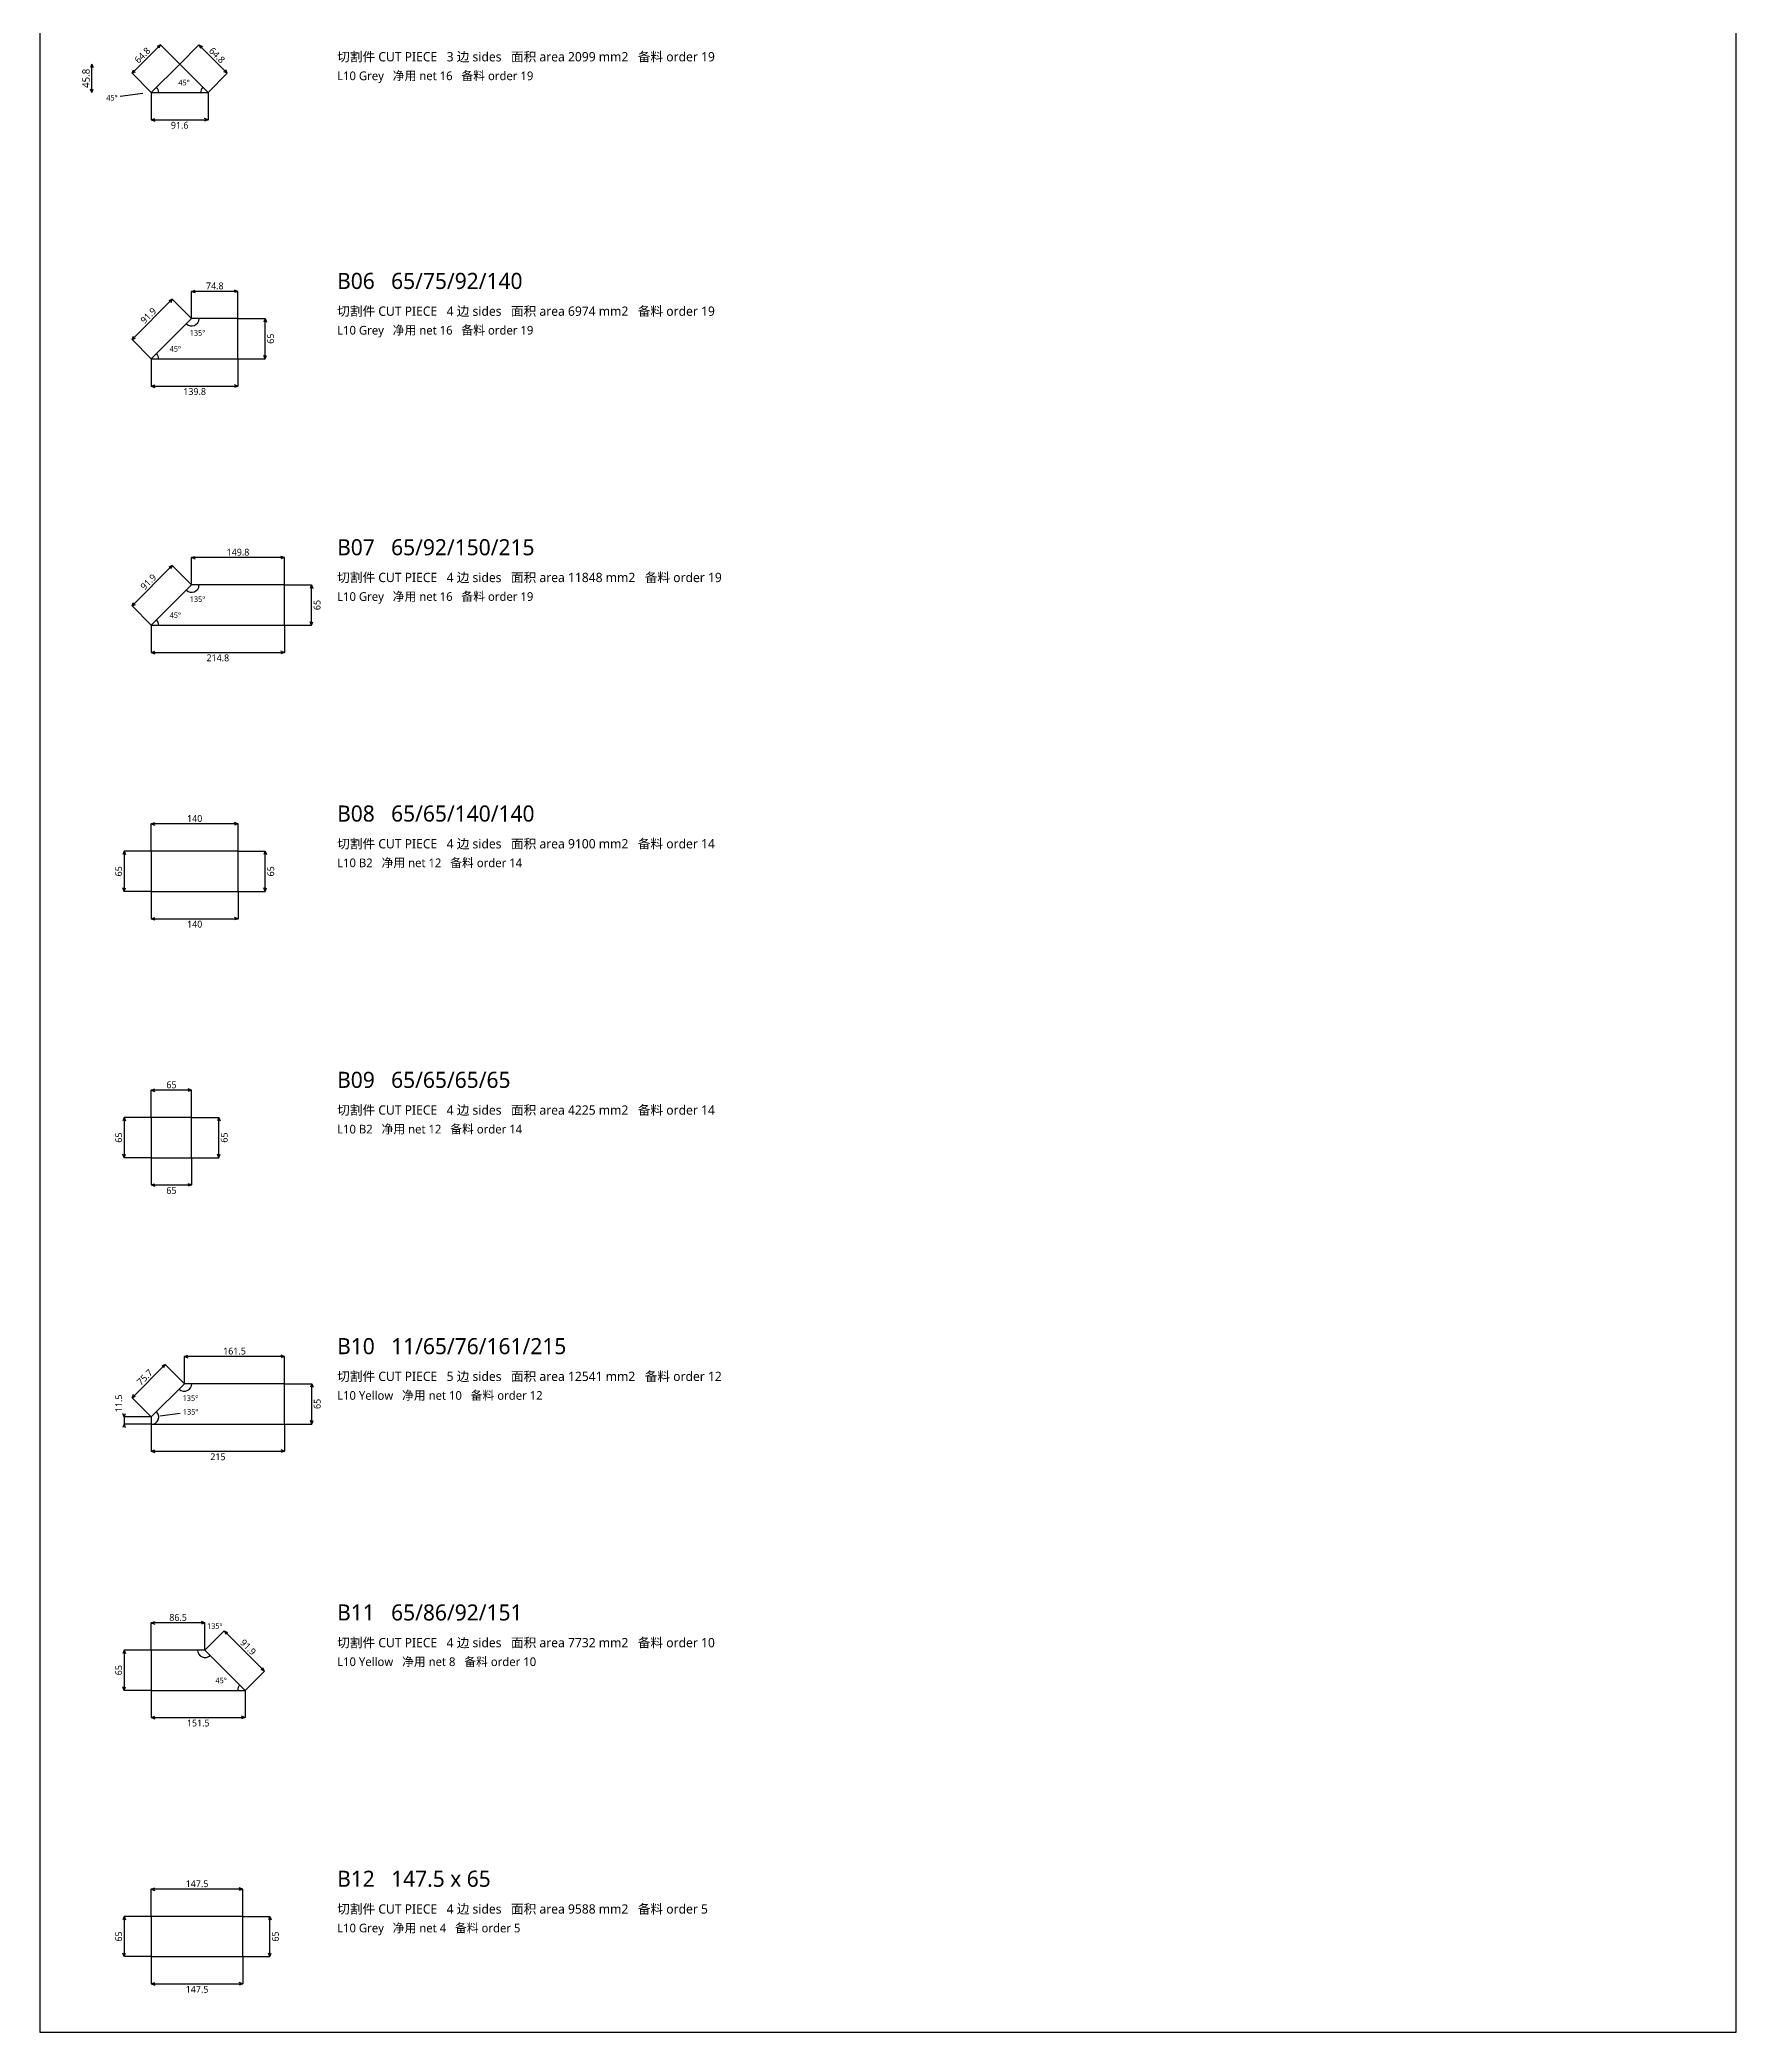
# Model space of a CAD drawing. Header units: millimetres. Extents: x -60 to 2679, y -6229 to 113.
# Drawn here: x -60 to 2679, y -6229 to -3012 of the extents above; entities that cross this region are included whole.
import ezdxf
from ezdxf.enums import TextEntityAlignment as Align

# ---------------------------------------------------------------- set-up
doc = ezdxf.new("R2010")
doc.units = ezdxf.units.MM
for name, color, linetype, true_color in [('B05_CUT', 7, 'Continuous', 0x4f7fb5), ('B06_CUT', 7, 'Continuous', 0xe08a3c), ('B07_CUT', 7, 'Continuous', 0x5fa864), ('B08_CUT', 7, 'Continuous', 0x4f7fb5), ('B09_CUT', 7, 'Continuous', 0xe08a3c), ('B10_CUT', 7, 'Continuous', 0x5fa864), ('B11_CUT', 7, 'Continuous', 0xc0504d), ('B12_CUT', 7, 'Continuous', 0xc0504d)]:
    doc.layers.add(name, color=color, linetype=linetype, true_color=true_color)
for name, color, linetype in [('BORDER', 7, 'Continuous'), ('DIM', 8, 'Continuous'), ('TITLE', 7, 'Continuous'), ('TXT', 7, 'Continuous')]:
    doc.layers.add(name, color=color, linetype=linetype)
doc.styles.add('CN', font='msyh.ttc')

msp = doc.modelspace()

# ---------------------------------------------------------------- linework, layer by layer
at = {"layer": 'B05_CUT'}
msp.add_lwpolyline([(211.6, -3097), (165.8, -3051.2), (120, -3097)], close=True, dxfattribs=at)
at = {"layer": 'B06_CUT'}
msp.add_lwpolyline([(185, -3462), (120, -3527), (259.8, -3527), (259.8, -3462)], close=True, dxfattribs=at)
at = {"layer": 'B07_CUT'}
msp.add_lwpolyline([(185, -3892), (120, -3957), (334.8, -3957), (334.8, -3892)], close=True, dxfattribs=at)
at = {"layer": 'B08_CUT'}
msp.add_lwpolyline([(260, -4387), (260, -4322), (120, -4322), (120, -4387)], close=True, dxfattribs=at)
at = {"layer": 'B09_CUT'}
msp.add_lwpolyline([(185, -4817), (185, -4752), (120, -4752), (120, -4817)], close=True, dxfattribs=at)
at = {"layer": 'B10_CUT'}
msp.add_lwpolyline([(335, -5182), (173.5, -5182), (120, -5235.5), (120, -5247), (335, -5247)], close=True, dxfattribs=at)
at = {"layer": 'B11_CUT'}
msp.add_lwpolyline([(271.5, -5677), (206.5, -5612), (120, -5612), (120, -5677)], close=True, dxfattribs=at)
at = {"layer": 'B12_CUT'}
msp.add_lwpolyline([(267.5, -6107), (267.5, -6042), (120, -6042), (120, -6107)], close=True, dxfattribs=at)
at = {"layer": 'BORDER'}
msp.add_lwpolyline([(-60, -6228.9), (2678.9, -6228.9), (2678.9, 113.1), (-60, 113.1)], close=True, dxfattribs=at)
at = {"layer": 'DIM'}
for p, q in [((134.7, -3020.1), (88.9, -3065.9)), ((134.7, -3020.1), (129.3, -3022.6)), ((134.7, -3020.1), (132.2, -3025.5)), ((165.8, -3051.2), (134.7, -3020.1)), ((165.8, -3051.2), (196.9, -3020.1)), ((242.7, -3065.9), (196.9, -3020.1)), ((196.9, -3020.1), (202.4, -3022.6)), ((196.9, -3020.1), (199.5, -3025.5)), ((24, -3051.2), (21.9, -3056.8)), ((24, -3051.2), (24, -3051.2)), ((24, -3097), (24, -3051.2)), ((24, -3051.2), (26.1, -3056.8)), ((88.9, -3065.9), (91.4, -3060.5)), ((88.9, -3065.9), (94.3, -3063.4)), ((120, -3097), (88.9, -3065.9)), ((211.6, -3097), (242.7, -3065.9)), ((242.7, -3065.9), (237.3, -3063.4)), ((242.7, -3065.9), (240.2, -3060.4)), ((24, -3097), (21.9, -3091.4)), ((24, -3097), (26.1, -3091.4)), ((24, -3097), (24, -3097)), ((106.1, -3098.8), (69.8, -3103.6)), ((120, -3097), (120, -3141)), ((211.6, -3097), (211.6, -3141)), ((120, -3141), (125.6, -3138.9)), ((120, -3141), (211.6, -3141)), ((120, -3141), (125.6, -3143.1)), ((211.6, -3141), (206, -3138.9)), ((211.6, -3141), (206, -3143.1)), ((153.9, -3430.9), (88.9, -3495.9)), ((153.9, -3430.9), (148.4, -3433.4)), ((153.9, -3430.9), (151.3, -3436.3)), ((185, -3462), (153.9, -3430.9)), ((185, -3418), (190.6, -3416)), ((185, -3462), (185, -3418)), ((259.8, -3418), (185, -3418)), ((185, -3418), (190.6, -3420.1)), ((259.8, -3418), (254.2, -3416)), ((259.8, -3418), (254.2, -3420.1)), ((259.8, -3462), (259.8, -3418)), ((259.8, -3462), (303.8, -3462)), ((303.8, -3462), (301.7, -3467.6)), ((303.8, -3527), (303.8, -3462)), ((303.8, -3462), (305.8, -3467.6)), ((88.9, -3495.9), (91.4, -3490.4)), ((88.9, -3495.9), (94.3, -3493.4)), ((120, -3527), (88.9, -3495.9)), ((120, -3527), (120, -3571)), ((259.8, -3527), (259.8, -3571)), ((259.8, -3527), (303.8, -3527)), ((303.8, -3527), (301.7, -3521.4)), ((303.8, -3527), (305.8, -3521.4)), ((120, -3571), (125.6, -3568.9)), ((259.8, -3571), (254.2, -3568.9)), ((120, -3571), (259.8, -3571)), ((120, -3571), (125.6, -3573.1)), ((259.8, -3571), (254.2, -3573.1)), ((185, -3848), (190.6, -3846)), ((185, -3892), (185, -3848)), ((334.8, -3848), (185, -3848)), ((185, -3848), (190.6, -3850.1)), ((334.8, -3848), (329.2, -3846)), ((334.8, -3848), (329.2, -3850.1)), ((334.8, -3892), (334.8, -3848)), ((153.9, -3860.9), (88.9, -3925.9)), ((153.9, -3860.9), (148.4, -3863.4)), ((153.9, -3860.9), (151.3, -3866.3)), ((185, -3892), (153.9, -3860.9)), ((334.8, -3892), (378.8, -3892)), ((378.8, -3892), (376.7, -3897.6)), ((378.8, -3957), (378.8, -3892)), ((378.8, -3892), (380.8, -3897.6)), ((88.9, -3925.9), (91.4, -3920.4)), ((88.9, -3925.9), (94.3, -3923.4)), ((120, -3957), (88.9, -3925.9)), ((378.8, -3957), (376.7, -3951.4)), ((378.8, -3957), (380.8, -3951.4)), ((120, -3957), (120, -4001)), ((334.8, -3957), (334.8, -4001)), ((334.8, -3957), (378.8, -3957)), ((120, -4001), (125.6, -3998.9)), ((120, -4001), (334.8, -4001)), ((120, -4001), (125.6, -4003.1)), ((334.8, -4001), (329.2, -3998.9)), ((334.8, -4001), (329.2, -4003.1)), ((120, -4278), (125.6, -4275.9)), ((120, -4322), (120, -4278)), ((260, -4278), (120, -4278)), ((120, -4278), (125.6, -4280.1)), ((260, -4278), (254.4, -4275.9)), ((260, -4278), (254.4, -4280.1)), ((260, -4322), (260, -4278)), ((76, -4322), (73.9, -4327.6)), ((120, -4322), (76, -4322)), ((76, -4322), (76, -4387)), ((76, -4322), (78.1, -4327.6)), ((260, -4322), (304, -4322)), ((304, -4322), (301.9, -4327.6)), ((304, -4387), (304, -4322)), ((304, -4322), (306.1, -4327.6)), ((76, -4387), (73.9, -4381.4)), ((76, -4387), (78.1, -4381.4)), ((120, -4387), (76, -4387)), ((120, -4387), (120, -4431)), ((260, -4387), (260, -4431)), ((260, -4387), (304, -4387)), ((304, -4387), (301.9, -4381.4)), ((304, -4387), (306.1, -4381.4)), ((120, -4431), (125.6, -4428.9)), ((120, -4431), (260, -4431)), ((120, -4431), (125.6, -4433.1)), ((260, -4431), (254.4, -4428.9)), ((260, -4431), (254.4, -4433.1)), ((120, -4708), (125.6, -4705.9)), ((120, -4752), (120, -4708)), ((185, -4708), (120, -4708)), ((120, -4708), (125.6, -4710.1)), ((185, -4708), (179.4, -4705.9)), ((185, -4708), (179.4, -4710.1)), ((185, -4752), (185, -4708)), ((76, -4752), (73.9, -4757.6)), ((120, -4752), (76, -4752)), ((76, -4752), (76, -4817)), ((76, -4752), (78.1, -4757.6)), ((185, -4752), (229, -4752)), ((229, -4752), (226.9, -4757.6)), ((229, -4817), (229, -4752)), ((229, -4752), (231.1, -4757.6)), ((76, -4817), (73.9, -4811.4)), ((76, -4817), (78.1, -4811.4)), ((120, -4817), (76, -4817)), ((120, -4817), (120, -4861)), ((185, -4817), (185, -4861)), ((185, -4817), (229, -4817)), ((229, -4817), (226.9, -4811.4)), ((229, -4817), (231.1, -4811.4)), ((120, -4861), (125.6, -4858.9)), ((120, -4861), (185, -4861)), ((120, -4861), (125.6, -4863.1)), ((185, -4861), (179.4, -4858.9)), ((185, -4861), (179.4, -4863.1)), ((173.5, -5138), (179.2, -5136)), ((173.5, -5182), (173.5, -5138)), ((335, -5138), (173.5, -5138)), ((173.5, -5138), (179.2, -5140.1)), ((335, -5138), (329.4, -5136)), ((335, -5138), (329.4, -5140.1)), ((335, -5182), (335, -5138)), ((142.4, -5150.9), (88.9, -5204.4)), ((142.4, -5150.9), (137, -5153.4)), ((142.4, -5150.9), (139.9, -5156.3)), ((173.5, -5182), (142.4, -5150.9)), ((88.9, -5204.4), (91.4, -5199)), ((88.9, -5204.4), (94.3, -5201.9)), ((120, -5235.5), (88.9, -5204.4)), ((335, -5182), (379, -5182)), ((379, -5182), (377, -5187.6)), ((379, -5247), (379, -5182)), ((379, -5182), (381.1, -5187.6)), ((76, -5235.5), (74, -5229.9)), ((76, -5235.5), (78.1, -5229.9)), ((120, -5235.5), (76, -5235.5)), ((76, -5235.5), (76, -5247)), ((133.9, -5233.7), (166.7, -5229.4)), ((379, -5247), (377, -5241.4)), ((379, -5247), (381.1, -5241.4)), ((76, -5247), (73.9, -5252.6)), ((120, -5247), (76, -5247)), ((76, -5247), (78, -5252.6)), ((120, -5247), (120, -5291)), ((335, -5247), (379, -5247)), ((335, -5247), (335, -5291)), ((120, -5291), (125.6, -5288.9)), ((120, -5291), (335, -5291)), ((120, -5291), (125.6, -5293.1)), ((335, -5291), (329.4, -5288.9)), ((335, -5291), (329.4, -5293.1)), ((120, -5568), (125.6, -5566)), ((120, -5612), (120, -5568)), ((206.5, -5568), (120, -5568)), ((120, -5568), (125.6, -5570.1)), ((206.5, -5568), (200.8, -5566)), ((206.5, -5568), (200.8, -5570.1)), ((206.5, -5612), (206.5, -5568)), ((206.5, -5612), (237.6, -5580.9)), ((302.6, -5645.9), (237.6, -5580.9)), ((237.6, -5580.9), (243, -5583.4)), ((237.6, -5580.9), (240.1, -5586.3)), ((76, -5612), (73.9, -5617.6)), ((120, -5612), (76, -5612)), ((76, -5612), (76, -5677)), ((76, -5612), (78.1, -5617.6)), ((271.5, -5677), (302.6, -5645.9)), ((302.6, -5645.9), (297.1, -5643.4)), ((302.6, -5645.9), (300, -5640.4)), ((76, -5677), (73.9, -5671.4)), ((76, -5677), (78.1, -5671.4)), ((120, -5677), (76, -5677)), ((120, -5677), (120, -5721)), ((271.5, -5677), (271.5, -5721)), ((120, -5721), (125.6, -5718.9)), ((120, -5721), (271.5, -5721)), ((120, -5721), (125.6, -5723.1)), ((271.5, -5721), (265.8, -5718.9)), ((271.5, -5721), (265.8, -5723.1)), ((120, -5998), (125.6, -5995.9)), ((120, -6042), (120, -5998)), ((267.5, -5998), (120, -5998)), ((120, -5998), (125.6, -6000.1)), ((267.5, -5998), (261.9, -5995.9)), ((267.5, -5998), (261.9, -6000.1)), ((267.5, -6042), (267.5, -5998)), ((76, -6042), (73.9, -6047.6)), ((120, -6042), (76, -6042)), ((76, -6042), (76, -6107)), ((76, -6042), (78.1, -6047.6)), ((267.5, -6042), (311.5, -6042)), ((311.5, -6042), (309.4, -6047.6)), ((311.5, -6107), (311.5, -6042)), ((311.5, -6042), (313.6, -6047.6)), ((76, -6107), (73.9, -6101.4)), ((76, -6107), (78.1, -6101.4)), ((120, -6107), (76, -6107)), ((120, -6107), (120, -6151)), ((267.5, -6107), (267.5, -6151)), ((267.5, -6107), (311.5, -6107)), ((311.5, -6107), (309.4, -6101.4)), ((311.5, -6107), (313.6, -6101.4)), ((120, -6151), (125.6, -6148.9)), ((120, -6151), (267.5, -6151)), ((120, -6151), (125.6, -6153.1)), ((267.5, -6151), (261.9, -6148.9)), ((267.5, -6151), (261.9, -6153.1))]:
    msp.add_line(p, q, dxfattribs=at)
for centre, start, end in [((120, -3097), 0, 45.0063), ((211.6, -3097), 135, 180), ((185, -3462), -135, 0), ((120, -3527), 0, 45), ((185, -3892), -135, 0), ((120, -3957), 0, 45), ((173.5, -5182), -134.9999, 0), ((120, -5235.5), -90.0355, 45.0001), ((206.5, -5612), 180, -45), ((271.5, -5677), 135, 180)]:
    msp.add_arc(centre, 12, start, end, dxfattribs=at)

# ---------------------------------------------------------------- texts
at = {"layer": 'DIM', "style": 'CN'}
for s, height, rotation, p in [('64.8', 11, 45.0063, (105.6, -3036.8)), ('64.8', 11, -45, (226.1, -3036.8)), ('45.8', 12, 90, (14.4, -3074.1)), ('91.9', 11, 45, (115.2, -3457.2)), ('65', 11, 90, (312.6, -3494.5)), ('91.9', 11, 45, (115.2, -3887.2)), ('65', 11, 90, (387.6, -3924.5)), ('65', 11, 90, (67.2, -4354.5)), ('65', 11, 90, (312.8, -4354.5)), ('65', 11, 90, (67.2, -4784.5)), ('65', 11, 90, (237.8, -4784.5)), ('75.7', 11, 45.0001, (109.4, -5171.4)), ('65', 11, 90, (387.8, -5214.5)), ('91.9', 11, -45, (276.3, -5607.2)), ('65', 11, 90, (67.2, -5644.5)), ('65', 11, 90, (67.2, -6074.5)), ('65', 11, 90, (320.3, -6074.5))]:
    msp.add_text(s, height=height, rotation=rotation, dxfattribs=at).set_placement(p, align=Align.MIDDLE_CENTER)
for s, height, p in [('45°', 9, (172.8, -3080.9)), ('45°', 9, (56.5, -3105.4)), ('91.6', 11, (165.8, -3149.8)), ('74.8', 11, (222.4, -3409.2)), ('45°', 9, (158.8, -3510.9)), ('135°', 9, (194.6, -3485.1)), ('139.8', 11, (189.9, -3579.8)), ('149.8', 11, (259.9, -3839.2)), ('135°', 9, (194.6, -3915.1)), ('45°', 9, (158.8, -3940.9)), ('214.8', 11, (227.4, -4009.8)), ('140', 11, (190, -4269.2)), ('140', 11, (190, -4439.8)), ('65', 11, (152.5, -4699.2)), ('65', 11, (152.5, -4869.8)), ('161.5', 11, (254.3, -5129.2)), ('135°', 9, (183.1, -5205.1)), ('135°', 9, (183.5, -5227.2)), ('215', 11, (227.5, -5299.8)), ('86.5', 11, (163.2, -5559.2)), ('135°', 9, (222.5, -5573.2)), ('45°', 9, (232.7, -5660.9)), ('151.5', 11, (195.7, -5729.8)), ('147.5', 11, (193.8, -5989.2)), ('147.5', 11, (193.8, -6159.8))]:
    msp.add_text(s, height=height, dxfattribs=at).set_placement(p, align=Align.MIDDLE_CENTER)
msp.add_text('11.5', height=11, rotation=89.9645, dxfattribs=at).set_placement((67.2, -5227.8), align=Align.MIDDLE_LEFT)
at = {"layer": 'TITLE', "style": 'CN'}
for s, p in [('B06   65/75/92/140', (420, -3422)), ('B07   65/92/150/215', (420, -3852)), ('B08   65/65/140/140', (420, -4282)), ('B09   65/65/65/65', (420, -4712)), ('B10   11/65/76/161/215', (420, -5142)), ('B11   65/86/92/151', (420, -5572)), ('B12   147.5 x 65', (420, -6002))]:
    msp.add_text(s, height=26, dxfattribs=at).set_placement(p, align=Align.BOTTOM_LEFT)
at = {"layer": 'TXT', "style": 'CN'}
for s, height, p in [('切割件 CUT PIECE   3 边 sides   面积 area 2099 mm2   备料 order 19', 15, (420, -3051.2)), ('L10 Grey   净用 net 16   备料 order 19', 14, (420, -3081.2)), ('切割件 CUT PIECE   4 边 sides   面积 area 6974 mm2   备料 order 19', 15, (420, -3462)), ('L10 Grey   净用 net 16   备料 order 19', 14, (420, -3492)), ('切割件 CUT PIECE   4 边 sides   面积 area 11848 mm2   备料 order 19', 15, (420, -3892)), ('L10 Grey   净用 net 16   备料 order 19', 14, (420, -3922)), ('切割件 CUT PIECE   4 边 sides   面积 area 9100 mm2   备料 order 14', 15, (420, -4322)), ('L10 B2   净用 net 12   备料 order 14', 14, (420, -4352)), ('切割件 CUT PIECE   4 边 sides   面积 area 4225 mm2   备料 order 14', 15, (420, -4752)), ('L10 B2   净用 net 12   备料 order 14', 14, (420, -4782)), ('切割件 CUT PIECE   5 边 sides   面积 area 12541 mm2   备料 order 12', 15, (420, -5182)), ('L10 Yellow   净用 net 10   备料 order 12', 14, (420, -5212)), ('切割件 CUT PIECE   4 边 sides   面积 area 7732 mm2   备料 order 10', 15, (420, -5612)), ('L10 Yellow   净用 net 8   备料 order 10', 14, (420, -5642)), ('切割件 CUT PIECE   4 边 sides   面积 area 9588 mm2   备料 order 5', 15, (420, -6042)), ('L10 Grey   净用 net 4   备料 order 5', 14, (420, -6072))]:
    msp.add_text(s, height=height, dxfattribs=at).set_placement(p, align=Align.BOTTOM_LEFT)

doc.saveas('drawing.dxf')
